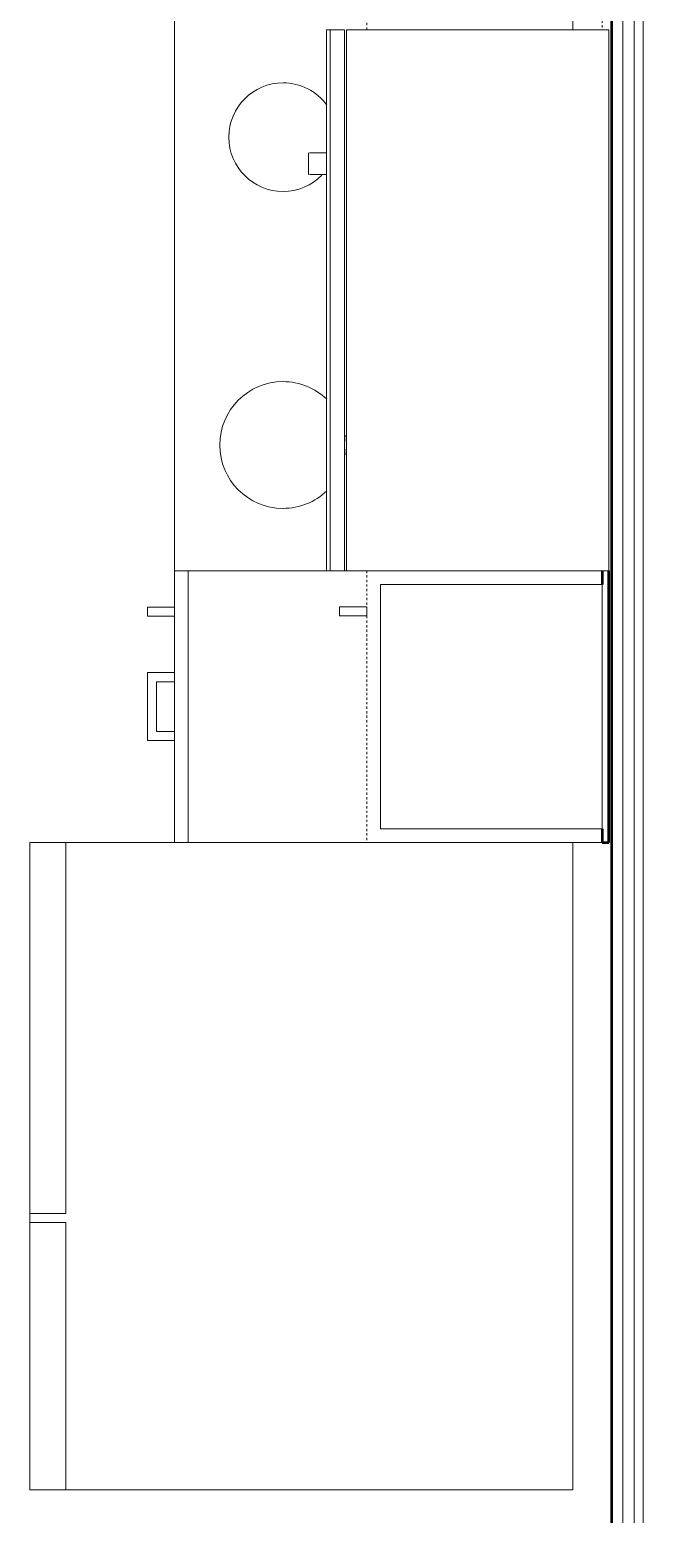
# Model space of a CAD drawing. Header units: inches. Extents: x -4218 to -1830, y 9756 to 12426.
# Drawn here: x -2971.9 to -2938, y 10062.2 to 10144.2 of the extents above; entities that cross this region are included whole.
import ezdxf

# ---------------------------------------------------------------- set-up
doc = ezdxf.new("R2010")
doc.units = ezdxf.units.IN
doc.header["$MEASUREMENT"] = 0
doc.linetypes.add('Dash', pattern=[0.25, 0.125, -0.125])
for name, color, linetype, lineweight in [('0-1', 7, 'Continuous', 5), ('0-2', 252, 'Continuous', 9), ('A-WALL-1', 250, 'Continuous', 50), ('A-WALL-2', 10, 'Continuous', 13), ('A-WALL-5', 252, 'Continuous', 9), ('A-WALL-8', 113, 'Continuous', 9), ('I-WALL-1', 250, 'Continuous', 50), ('I-WALL-4', 252, 'Continuous', 9), ('Q-CASE-1', 253, 'Continuous', 9), ('Q-CASE-2', 252, 'Continuous', 9), ('Q-CASE-3', 7, 'Continuous', 9), ('Q-CASE-6', 7, 'Dash', 9), ('Q-SPCQ-1', 7, 'Continuous', 9)]:
    doc.layers.add(name, color=color, linetype=linetype, lineweight=lineweight)

# ---------------------------------------------------------------- blocks, each defined once
blk = doc.blocks.new('Refrigerator_-_Side-by-Side_6047 - 36_ X 30_-1372843-BACKGROUND - 1ST FLOOR')
at = {"layer": 'Q-SPCQ-1'}
for p, q in [((-17.875, 15.578), (17.875, 15.578)), ((-17.875, -14.422), (-17.875, 15.578)), ((-17.875, 15.578), (-3.125, 15.578)), ((-17.875, 15.578), (-17.875, 13.578)), ((-3.125, 13.578), (-3.125, 15.578)), ((-2.625, 15.578), (17.875, 15.578)), ((-2.625, 15.578), (-2.625, 13.578)), ((17.875, 15.578), (17.875, -14.422)), ((17.875, 13.578), (17.875, 15.578)), ((-3.125, 13.578), (-17.875, 13.578)), ((17.875, 13.578), (-2.625, 13.578)), ((17.875, -14.422), (-17.875, -14.422))]:
    blk.add_line(p, q, dxfattribs=at)
blk = doc.blocks.new('Range - 24_ x 30_-V36-BACKGROUND - 1ST FLOOR')
at = {"layer": 'Q-SPCQ-1'}
blk.add_line((29.437, -22), (30, -22), dxfattribs=at)
for centre, radius, start, end in [((6.5, -6), 3.5, 360, 180), ((23.5, -6), 3, 0, 180), ((6.5, -6), 3.5, 180, 223.56995), ((6.5, -6), 3.5, 316.3838, 0), ((23.5, -6), 3, 180, 225.73991), ((23.5, -6), 3, 306.12269, 0), ((6.5, -6), 3.5, 261.02276, 278.97724)]:
    blk.add_arc(centre, radius, start, end, dxfattribs=at)
blk = doc.blocks.new('300 Series Wall Hung Cabinet_301 - 12_ x 27_-2528054-BACKGROUND - 1ST FLOOR')
at = {"layer": 'Q-CASE-3'}
for p, q in [((-3.512, 14.687), (-4, 14.687)), ((-4, 14.687), (-4, 13.188)), ((-3.512, 13.188), (-3.512, 14.687)), ((-3.512, 13.188), (-4, 13.188)), ((5.25, 12.438), (-5.25, 12.438)), ((-5.25, 12.438), (-5.25, 0.187)), ((5.25, 0.187), (5.25, 12.438)), ((-5.25, 0.187), (5.25, 0.187))]:
    blk.add_line(p, q, dxfattribs=at)
at = {"layer": 'Q-CASE-6'}
for p, q in [((-6, 0.187), (-6, 13.188)), ((-6, 13.188), (6, 13.188)), ((6, 13.188), (6, 0.187)), ((6, 0.187), (-6, 0.187))]:
    blk.add_line(p, q, dxfattribs=at)
blk = doc.blocks.new('30quot_MicrowaveVent_11166 - 70cm miele oven-2804781-BACKGROUND - 1ST FLOOR')
at = {"layer": 'Q-CASE-3'}
for p, q in [((8.879, 16.599), (7.687, 16.599)), ((7.687, 15.635), (7.687, 16.55)), ((8.879, 16.55), (8.879, 15.635)), ((15.679, 15.599), (-14.203, 15.599)), ((-14.203, 15.394), (-14.203, 15.599)), ((15.679, 15.599), (15.679, 15.394)), ((-14.203, 14.606), (-14.203, 15.394)), ((15.679, 15.394), (-14.203, 15.394)), ((15.679, 15.394), (15.679, 14.606)), ((15.679, 14.606), (-14.203, 14.606)), ((-14.203, 0), (-14.203, 14.488)), ((-14.203, 14.488), (15.679, 14.488)), ((15.679, 14.488), (15.679, 0)), ((-14.203, 0), (15.679, 0))]:
    blk.add_line(p, q, dxfattribs=at)
blk = doc.blocks.new('300 Series Wall Hung Cabinet_301 - 15_ x 27_-2760267-BACKGROUND - 1ST FLOOR')
at = {"layer": 'Q-CASE-3'}
for p, q in [((6.75, -0.188), (-6.75, -0.188)), ((-6.75, -0.188), (-6.75, -12.438)), ((6.75, -12.438), (6.75, -0.188)), ((-6.75, -12.438), (6.75, -12.438)), ((-5.5, -13.188), (-5.012, -13.188)), ((-5.5, -13.188), (-5.5, -14.687)), ((-5.012, -14.687), (-5.012, -13.188)), ((-5.5, -14.687), (-5.012, -14.687))]:
    blk.add_line(p, q, dxfattribs=at)
at = {"layer": 'Q-CASE-6'}
for p, q in [((7.5, -0.188), (-7.5, -0.188)), ((-7.5, -0.188), (-7.5, -13.188)), ((7.5, -13.188), (7.5, -0.188)), ((-7.5, -13.188), (7.5, -13.188))]:
    blk.add_line(p, q, dxfattribs=at)
blk = doc.blocks.new('Single Door 1 Drawer 211 - 211 Base Cabinet Single Door1 Drawer 15_-V98-BACKGROUND - 1ST FLOOR')
at = {"layer": 'Q-CASE-1'}
for p, q in [((-11.262, 23.25), (-11.262, 24)), ((1.726, 24), (1.238, 24)), ((-11.262, 23.25), (-11.262, 2)), ((-11.262, 0.375), (-11.262, 0)), ((-11.262, 0), (3.738, 0))]:
    blk.add_line(p, q, dxfattribs=at)
at = {"layer": 'Q-CASE-2'}
for p, q in [((-11.262, 24), (3.738, 24)), ((-5.138, 24), (-5.637, 24)), ((-2.387, 24), (-1.887, 24)), ((1.726, 24), (1.238, 24)), ((3.738, 24), (3.738, 23.25)), ((3.738, 23.25), (-11.262, 23.25)), ((3.738, 15.599), (3.738, 23.25)), ((3.738, 14.488), (3.738, 14.606)), ((-11.262, 2), (-11.262, 0.375))]:
    blk.add_line(p, q, dxfattribs=at)
at = {"layer": 'Q-CASE-3'}
for p, q in [((-1.887, 25.5), (-5.637, 25.5)), ((-5.637, 25.5), (-5.637, 24)), ((-1.887, 24), (-1.887, 25.5)), ((1.726, 25.499), (1.238, 25.499)), ((1.238, 25.499), (1.238, 24)), ((1.726, 24), (1.726, 25.499)), ((-5.138, 24), (-5.138, 25.001)), ((-5.138, 25.001), (-2.387, 25.001)), ((-2.387, 25.001), (-2.387, 24))]:
    blk.add_line(p, q, dxfattribs=at)
blk = doc.blocks.new('CTR - 1st Phase - Unit Layouts_rvt-1-BACKGROUND - 1ST FLOOR')
at = {"layer": 'A-WALL-1'}
for p, q in [((-2940.3, 10114.283), (-2940.3, 10113.533)), ((-2939.925, 10099.283), (-2939.925, 10114.283)), ((-2940.3, 10100.033), (-2940.3, 10099.283)), ((-2940.3, 10099.283), (-2939.925, 10099.283))]:
    blk.add_line(p, q, dxfattribs=at)
at = {"layer": 'A-WALL-5'}
for p, q in [((-2940.3, 10114.283), (-2940.3, 10113.533)), ((-2939.925, 10099.283), (-2939.925, 10114.283)), ((-2940.3, 10100.033), (-2940.3, 10099.283)), ((-2940.3, 10099.283), (-2939.925, 10099.283))]:
    blk.add_line(p, q, dxfattribs=at)
at = {"layer": 'A-WALL-8'}
for p, q in [((-2963.925, 10157.164), (-2963.925, 10099.283)), ((-2963.925, 10099.283), (-2963.925, 10157.164)), ((-2939.925, 10099.283), (-2939.925, 10114.283)), ((-2939.925, 10114.283), (-2939.925, 10099.283)), ((-2941.925, 10099.283), (-2963.925, 10099.283)), ((-2941.925, 10099.283), (-2940.3, 10099.283)), ((-2940.3, 10099.283), (-2941.925, 10099.283)), ((-2940.3, 10099.283), (-2939.925, 10099.283)), ((-2939.925, 10099.283), (-2940.3, 10099.283))]:
    blk.add_line(p, q, dxfattribs=at)
at = {"layer": '0-2'}
for name, p, rotation in [('300 Series Wall Hung Cabinet_301 - 12_ x 27_-2528054-BACKGROUND - 1ST FLOOR', (-2940.113, 10150.164), 89.99999999999774), ('Range - 24_ x 30_-V36-BACKGROUND - 1ST FLOOR', (-2963.925, 10114.727), 90.00000000001162), ('30quot_MicrowaveVent_11166 - 70cm miele oven-2804781-BACKGROUND - 1ST FLOOR', (-2939.925, 10128.486), 89.99999999999541), ('Single Door 1 Drawer 211 - 211 Base Cabinet Single Door1 Drawer 15_-V98-BACKGROUND - 1ST FLOOR', (-2939.925, 10110.545), 90.00000000000064), ('300 Series Wall Hung Cabinet_301 - 15_ x 27_-2760267-BACKGROUND - 1ST FLOOR', (-2940.113, 10106.783), 269.9999999999977), ('Refrigerator_-_Side-by-Side_6047 - 36_ X 30_-1372843-BACKGROUND - 1ST FLOOR', (-2956.347, 10081.408), 90.00000000000688)]:
    blk.add_blockref(name, p, dxfattribs=dict(at, rotation=rotation))
blk = doc.blocks.new('CTR - 1st Phase - Common Walls_rvt-1-BACKGROUND - 1ST FLOOR')
at = {"layer": 'A-WALL-2'}
for p, q in [((-2939.149, 10018.089), (-2939.149, 10373.414)), ((-2938.524, 10018.089), (-2938.524, 10373.414)), ((-2938.024, 10018.089), (-2938.024, 10373.414))]:
    blk.add_line(p, q, dxfattribs=at)
at = {"layer": 'I-WALL-1'}
blk.add_line((-2939.774, 10373.414), (-2939.774, 10018.089), dxfattribs=at)
at = {"layer": 'I-WALL-4'}
blk.add_line((-2939.774, 10180.752), (-2939.774, 10060.816), dxfattribs=at)

msp = doc.modelspace()

# ---------------------------------------------------------------- block references
at = {"layer": '0-1'}
for name in ['CTR - 1st Phase - Unit Layouts_rvt-1-BACKGROUND - 1ST FLOOR', 'CTR - 1st Phase - Common Walls_rvt-1-BACKGROUND - 1ST FLOOR']:
    msp.add_blockref(name, (0, 0), dxfattribs=at)

doc.saveas('drawing.dxf')
